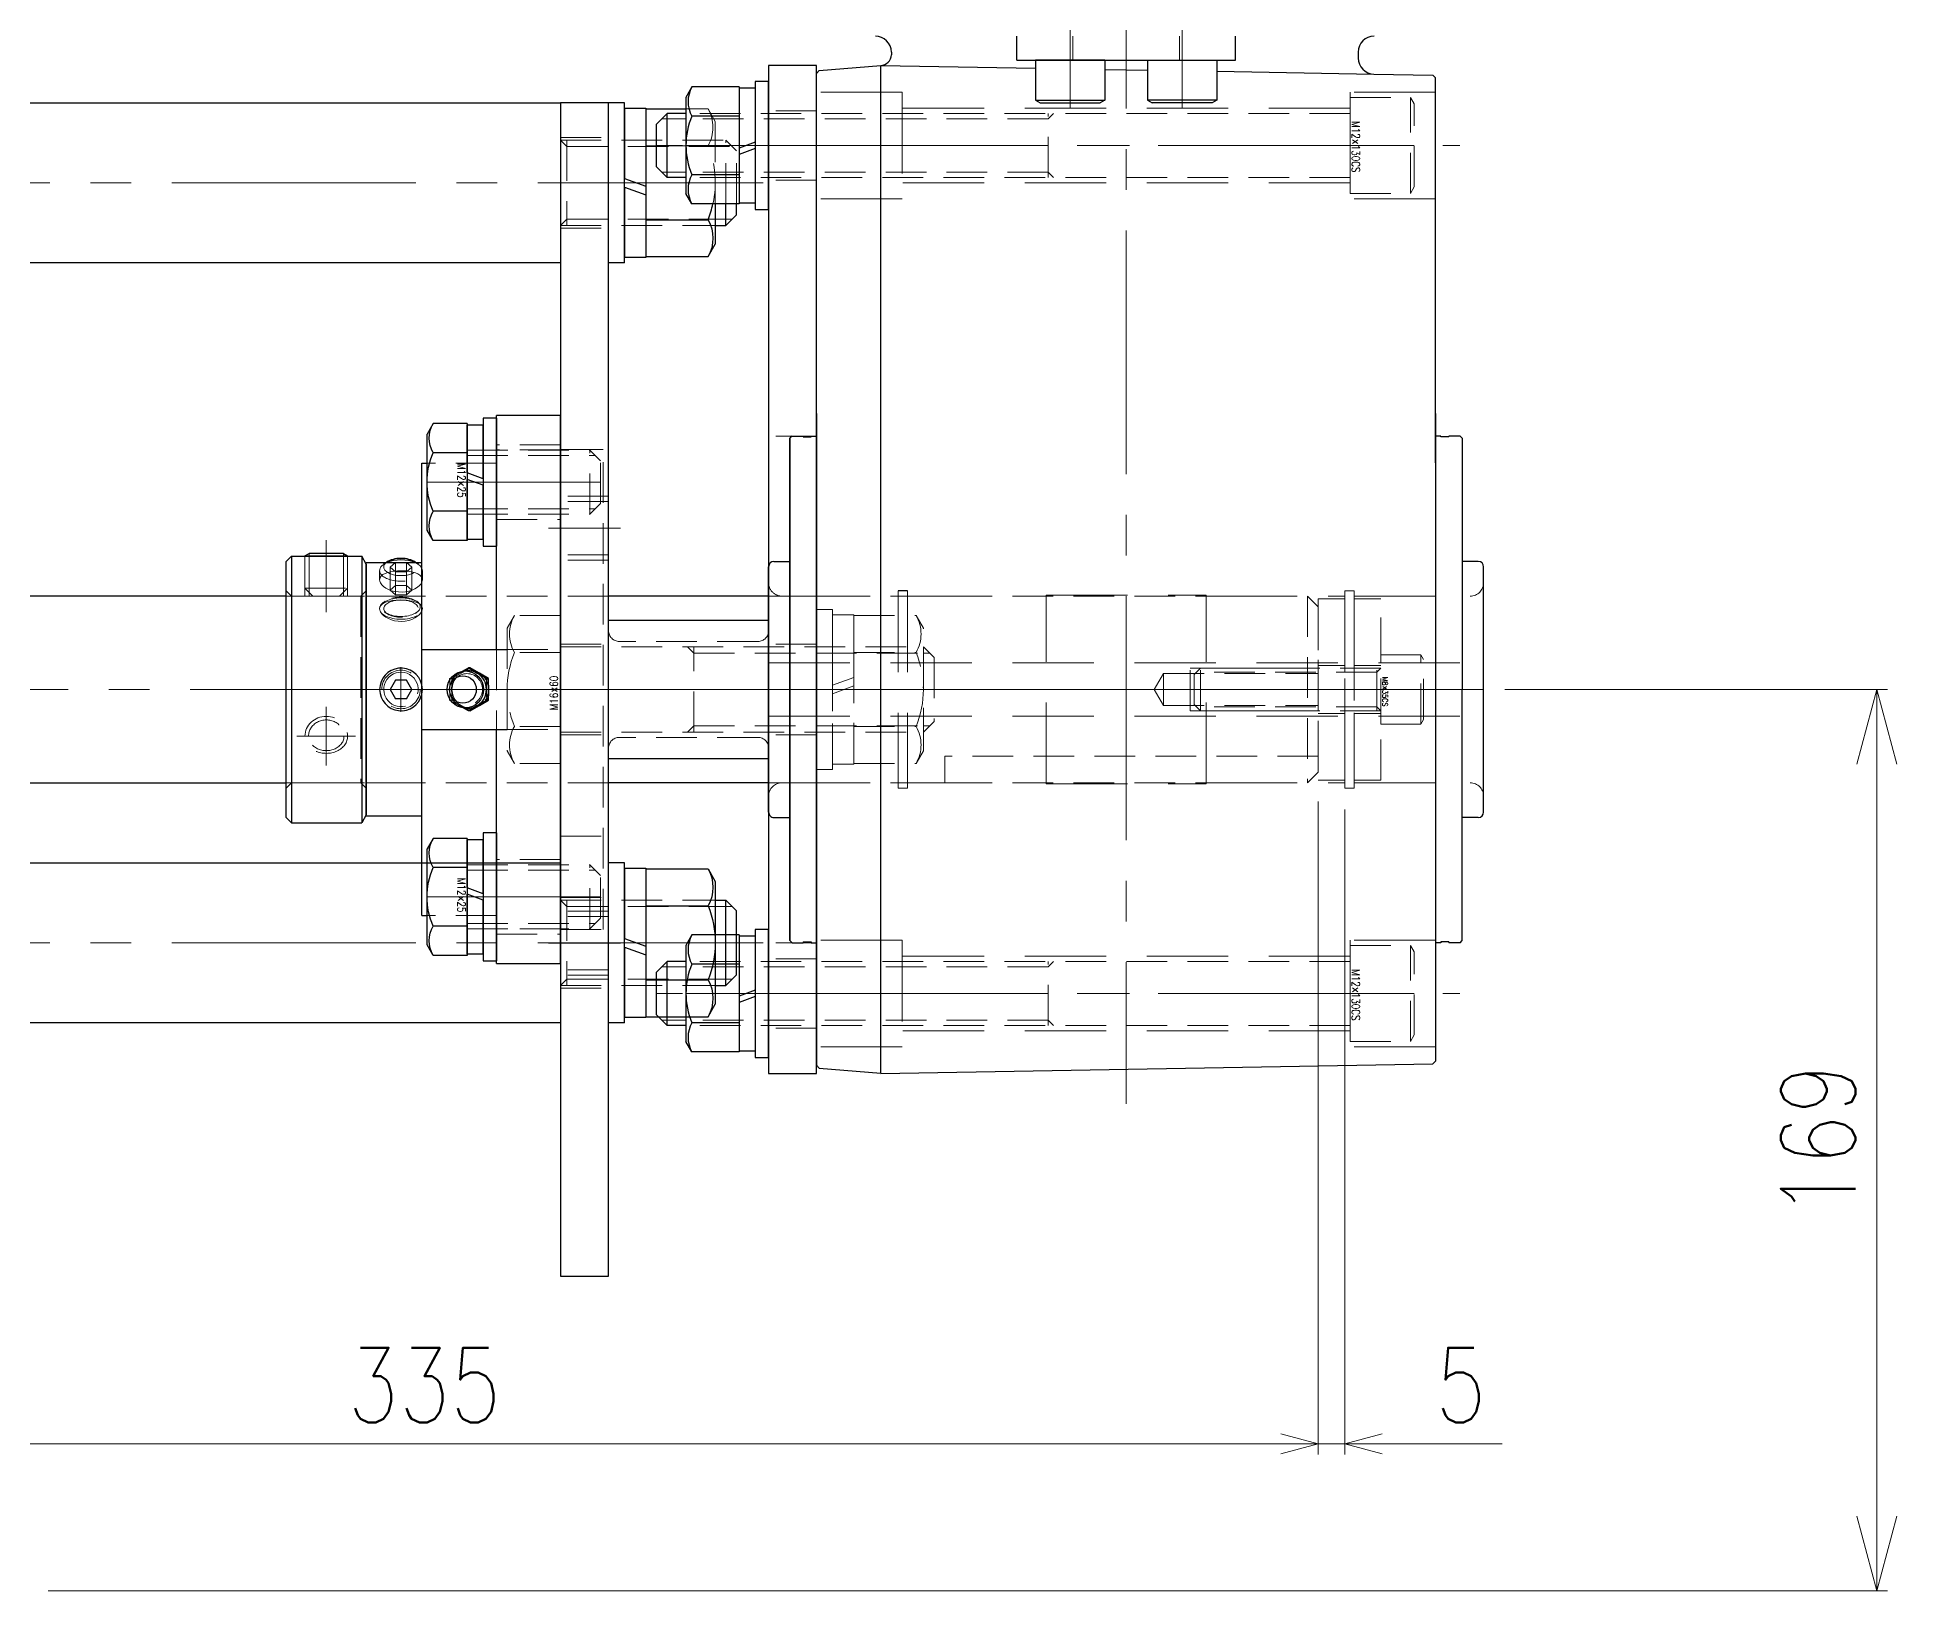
# Model space of a CAD drawing. Header units: millimetres. Extents: x 0 to 38884, y -3675 to 8056.
# Drawn here: x 27838.6 to 28187.2, y 6861.7 to 7153 of the extents above; entities that cross this region are included whole.
import ezdxf

# ---------------------------------------------------------------- set-up
doc = ezdxf.new("R2010")
doc.units = ezdxf.units.MM
doc.header["$LTSCALE"] = 2.4
doc.header["$PDMODE"] = 99
doc.header["$PDSIZE"] = 1
for name, pattern in [('CENTER2', [28.575, 19.05, -3.175, 3.175, -3.175]), ('HIDDEN', [9.525, 6.35, -3.175]), ('HIDDEN2', [4.7625, 3.175, -1.5875])]:
    doc.linetypes.add(name, pattern=pattern)
for name, color, linetype, lineweight in [('01_外形線', 7, 'Continuous', 25), ('02_細線', 5, 'Continuous', 13), ('03_かくれ線', 6, 'HIDDEN2', 13), ('04_HIDDEN', 2, 'HIDDEN', 13), ('04_中心線', 1, 'CENTER2', 9), ('05_CENTER', 4, 'CENTER2', 13), ('07_寸法線', 3, 'Continuous', 9)]:
    doc.layers.add(name, color=color, linetype=linetype, lineweight=lineweight)
doc.layers.add('10_DRAFT', color=8, linetype='Continuous', lineweight=0, plot=False)
doc.styles.add('寸法用', font='simplex.shx', dxfattribs={"width": 0.8, "bigfont": '@extfont2.shx'})
doc.dimstyles.new('機械製図用', dxfattribs={"dimtxt": 3.5, "dimasz": 3.5, "dimexe": 2, "dimexo": 0, "dimgap": 1.2, "dimtad": 1, "dimdsep": 46, "dimtxsty": '寸法用', "dimblk": 'OPEN30', "dimcen": 0, "dimclrd": 256, "dimclre": 256, "dimclrt": 7, "dimazin": 2, "dimtm": 1e-09, "dimtfac": 0.75, "dimtmove": 0, "dimatfit": 3, "dimldrblk": 'OPEN30', "dimfxl": 1, "dimlwd": -1, "dimlwe": -1, "dimarcsym": 0})

# ---------------------------------------------------------------- blocks, each defined once
blk = doc.blocks.new('GM-SHYPF-RH 0.75kW、1／5～1／60、200V、60Hzb_1')
at = {"color": 0}
for p, q in [((-24, 124), (-24, 120.999397)), ((0, 125), (-23, 125)), ((23, 125), (0, 125)), ((24, 124), (24, 120.999397)), ((-47.5, 120.6), (-47.1, 121)), ((-47.5, 120.6), (-47.5, 118.5)), ((-47.35, 118.5), (-47.5, 118.5)), ((-47.35, 118.5), (-47.35, 117)), ((-47.1, 121), (0, 121)), ((47.1, 121), (0, 121)), ((47.5, 120.6), (47.1, 121)), ((47.35, 118.5), (47.5, 118.5)), ((47.35, 118.5), (47.35, 117)), ((47.5, 120.6), (47.5, 118.5)), ((-115.379293, 104.447643), (-115.186371, 115.500152)), ((-114.677646, 116), (-115.186372, 115.500076)), ((-42.493, 116), (-114.677646, 116)), ((-51.742591, 116), (69.684756, 116)), ((-47.35, 117), (-47.5, 117)), ((-47.5, 117), (-47.5, 116)), ((47.35, 117), (47.5, 117)), ((47.5, 117), (47.5, 116)), ((69.684756, 116), (70.193405, 115.500152)), ((72.000007, 12), (70.193405, 115.500152)), ((-119.499533, 101.5), (-118.378836, 101.5)), ((-115.896084, 75), (-115.379293, 104.447643)), ((-117.999533, 78.5), (-122.499533, 78.5)), ((-117.999533, 37.5), (-117.999533, 78.5)), ((-117.999533, 62), (-117.999533, 75)), ((-117.999533, 75), (-110.499534, 75)), ((-110.499534, 75), (-109.999534, 74.133876)), ((-110.499534, 75), (-110.499534, 62)), ((-109.999534, 74.133876), (-109.999534, 62.86593)), ((-110.499535, 62.000001), (-109.999534, 62.86593)), ((-117.999533, 62), (-110.499535, 62)), ((-116.264623, 54), (-116.124227, 62)), ((-117.999533, 54), (-117.999533, 41)), ((-117.999533, 54), (-110.499535, 54)), ((-110.499535, 53.999999), (-109.999534, 53.13407)), ((-110.499534, 41), (-110.499534, 54)), ((-109.999534, 41.866124), (-109.999534, 53.13407)), ((-110.499534, 41), (-109.999534, 41.866124)), ((-117.999533, 41), (-110.499534, 41)), ((-117.0017, 12), (-116.492766, 41)), ((-117.999533, 37.5), (-122.499533, 37.5)), ((-119.499533, 14), (-118.993277, 14)), ((-18.5, 16.999863), (-18.5, 15.249863)), ((-116.043129, 0.497148), (-117.0017, 12)), ((72.000007, 12), (-117.0017, 12)), ((70.999679, 0.496546), (71.95825, 11.999397)), ((-116.043129, 0.497148), (-115.503484, 0.000602)), ((-42.493, 0), (-115.502829, 0)), ((-51.742591, 0), (69.684756, 0)), ((-47.5, -1), (-47.5, 0)), ((47.497452, 0), (70.460033, 0)), ((47.497452, 0), (69.916633, 0)), ((47.5, -1), (47.5, 0)), ((70.999679, 0.496546), (70.460033, 0)), ((-47.35, -1), (-47.5, -1)), ((-47.5, -4.6), (-47.5, -2.5)), ((-47.35, -2.5), (-47.5, -2.5)), ((-47.35, -2.5), (-47.35, -1)), ((47.35, -1), (47.5, -1)), ((47.35, -2.5), (47.35, -1)), ((47.35, -2.5), (47.5, -2.5)), ((47.5, -4.6), (47.5, -2.5)), ((-47.5, -4.6), (-47.1, -5)), ((0, -5), (-47.1, -5)), ((-47.1, -5), (0, -5)), ((-24, -8.000137), (-24, -5)), ((0, -5), (47.1, -5)), ((47.1, -5), (0, -5)), ((24, -8.000137), (24, -5)), ((47.5, -4.6), (47.1, -5)), ((0, -9.000137), (-23, -9.000137)), ((23, -9.000137), (0, -9.000137))]:
    blk.add_line(p, q, dxfattribs=at)
for centre, radius, start, end in [((-23, 124), 1, 90, 180), ((23, 124), 1, 0, 90), ((-119.499533, 104.5), 3, 180, 270), ((-118.378836, 104.5), 3, 270, 359), ((-119.499533, 11), 3, 90, 180), ((-118.993277, 12), 2, 0, 90), ((-23, -8.000137), 1, 180, 270), ((23, -8.000137), 1, 270, 0)]:
    blk.add_arc(centre, radius, start, end, dxfattribs=at)
at = {"layer": '04_HIDDEN', "color": 0}
for p, q in [((-17.5, 100.75), (-17.5, 122.5)), ((-5, -9.000137), (-5, 125)), ((5, -9.000068), (5, 125.000068)), ((17.5, 100.75), (17.5, 122.5)), ((17.5, 121), (-17.5, 121)), ((-112.000018, 115.999398), (-112.000018, 99.999398)), ((-92.000018, 115.999398), (-92.000018, 99.999398)), ((46.999982, 115.999398), (46.999982, 99.999398)), ((66.999982, 115.999398), (66.999982, 99.999398)), ((-112.000018, 99.999398), (-92.000018, 99.999398)), ((-109.000018, 99.999398), (-109.000018, 15.999398)), ((-95.000018, 99.999398), (-95.000018, 15.999398)), ((-18.5, 100.75), (18.5, 100.75)), ((-18.5, 99), (-18.5, 100.75)), ((-18.5, 99), (18.5, 99)), ((-17.5, 73), (-17.5, 99)), ((17.5, 73), (17.5, 99)), ((18.5, 99), (18.5, 100.75)), ((46.999982, 99.999398), (66.999982, 99.999398)), ((49.999982, 99.999398), (49.999982, 15.999398)), ((63.999982, 99.999398), (63.999982, 15.999398)), ((17.7, 73), (-17.7, 73)), ((-17.7, 42.999863), (-17.7, 73)), ((17.7, 42.999863), (17.7, 73)), ((-117.99956, 68), (-122.49956, 68)), ((-117.99956, 48), (-122.49956, 48)), ((17.7, 42.999863), (-17.7, 42.999863)), ((-17.5, 16.999863), (-17.5, 42.999863)), ((17.5, 16.999863), (17.5, 42.999863)), ((-112.000018, 15.999398), (-112.000018, -0.000602)), ((-112.000018, 15.999398), (-92.000018, 15.999398)), ((-92.000018, 15.999398), (-92.000018, -0.000602)), ((-18.5, 16.999863), (18.5, 16.999863)), ((-18.5, 15.249863), (18.5, 15.249863)), ((-17.5, -6.500137), (-17.5, 15.249863)), ((17.5, -6.500137), (17.5, 15.249863)), ((18.5, 16.999863), (18.5, 15.249863)), ((46.999982, 15.999398), (46.999982, -0.000602)), ((46.999982, 15.999398), (66.999982, 15.999398)), ((66.999982, 15.999398), (66.999982, -0.000602))]:
    blk.add_line(p, q, dxfattribs=at)
for centre, start, end in [((-20, 122.5), 0, 90), ((20, 122.5), 90, 180), ((-20, -6.500137), 270, 0), ((20, -6.500137), 180, 270)]:
    blk.add_arc(centre, 2.5, start, end, dxfattribs=at)
at = {"layer": '05_CENTER', "color": 0}
for p, q in [((-102, -4.543409), (-102, 120.542205)), ((57, -4.543409), (57, 120.542205)), ((-109.085492, 68.5), (-141.095102, 68.5)), ((-360.376687, 58), (77.680915, 58)), ((-109.072482, 47.5), (-141.095102, 47.5))]:
    blk.add_line(p, q, dxfattribs=at)
at = {"layer": '10_DRAFT'}
blk.add_line((0, -9.000137), (0, 125), dxfattribs=at)
blk = doc.blocks.new('_Open30')
at = {"color": 0, "linetype": 'ByBlock', "lineweight": -2}
for p, q in [((-1, 0.268), (0, 0)), ((0, 0), (-1, -0.268)), ((0, 0), (-1, 0))]:
    blk.add_line(p, q, dxfattribs=at)
blk = doc.blocks.new('*D1100')
at = {"layer": '07_寸法線', "transparency": 16777216}
for p, q in [((28078.71, 7009.72), (28078.71, 6887.3)), ((27743.71, 7006.93), (27743.71, 6887.3)), ((27750.71, 6889.3), (28071.71, 6889.3))]:
    blk.add_line(p, q, dxfattribs=at)
at = {"layer": 'Defpoints', "color": 0, "transparency": 16777216}
for p in [(28078.71, 7013.72), (27743.71, 7010.93), (28078.71, 6889.3)]:
    blk.add_point(p, dxfattribs=at)
at = {"layer": '07_寸法線', "transparency": 16777216, "xscale": 7, "yscale": 7, "zscale": 7, "rotation": 180}
blk.add_blockref('_Open30', (27743.71, 6889.3), dxfattribs=at)
at = {"layer": '07_寸法線', "transparency": 16777216, "xscale": 7, "yscale": 7, "zscale": 7}
blk.add_blockref('_Open30', (28078.71, 6889.3), dxfattribs=at)
at = {"layer": '07_寸法線', "color": 7, "transparency": 16777216, "insert": (27911.21, 6900.3), "char_height": 14, "attachment_point": 5, "style": '寸法用'}
blk.add_mtext('335', dxfattribs=at)
blk = doc.blocks.new('*D1101')
at = {"layer": '07_寸法線', "transparency": 16777216}
for p, q in [((28083.71, 7008.22), (28083.71, 6887.3)), ((28078.71, 6956.15), (28078.71, 6887.3)), ((28071.71, 6889.3), (28064.71, 6889.3)), ((28078.71, 6889.3), (28083.71, 6889.3)), ((28090.71, 6889.3), (28113.18, 6889.3))]:
    blk.add_line(p, q, dxfattribs=at)
at = {"layer": 'Defpoints', "color": 0, "transparency": 16777216}
for p in [(28083.71, 7012.22), (28078.71, 6960.15), (28083.71, 6889.3)]:
    blk.add_point(p, dxfattribs=at)
at = {"layer": '07_寸法線', "transparency": 16777216, "xscale": 7, "yscale": 7, "zscale": 7}
blk.add_blockref('_Open30', (28078.71, 6889.3), dxfattribs=at)
at = {"layer": '07_寸法線', "transparency": 16777216, "xscale": 7, "yscale": 7, "zscale": 7, "rotation": 180}
blk.add_blockref('_Open30', (28083.71, 6889.3), dxfattribs=at)
at = {"layer": '07_寸法線', "color": 7, "transparency": 16777216, "insert": (28105.45, 6900.3), "char_height": 14, "attachment_point": 5, "style": '寸法用'}
blk.add_mtext('5', dxfattribs=at)
blk = doc.blocks.new('*D1118')
at = {"layer": '07_寸法線', "transparency": 16777216}
for p, q in [((28113.71, 7030.72), (28185.4, 7030.72)), ((28183.4, 7016.72), (28183.4, 6875.72)), ((27840.71, 6861.72), (28185.4, 6861.72))]:
    blk.add_line(p, q, dxfattribs=at)
at = {"layer": 'Defpoints', "color": 0, "transparency": 16777216}
for p in [(28109.71, 7030.72), (27836.71, 6861.72), (28183.4, 6861.72)]:
    blk.add_point(p, dxfattribs=at)
at = {"layer": '07_寸法線', "transparency": 16777216, "xscale": 14, "yscale": 14, "zscale": 14}
for p, rotation in [((28183.4, 7030.72), 90), ((28183.4, 6861.72), 270)]:
    blk.add_blockref('_Open30', p, dxfattribs=dict(at, rotation=rotation))
at = {"layer": '07_寸法線', "color": 7, "transparency": 16777216, "insert": (28172.4, 6946.22), "char_height": 14, "attachment_point": 5, "rotation": 90, "style": '寸法用'}
blk.add_mtext('169', dxfattribs=at)

msp = doc.modelspace()

# ---------------------------------------------------------------- linework, layer by layer
for p, q in [((27885.3122, 7048.219), (27823.1122, 7048.219)), ((27975.7122, 7048.219), (27945.7122, 7048.219)), ((27823.1122, 7013.2186), (27885.3122, 7013.2186)), ((27975.7122, 7013.2187), (27945.7122, 7013.2187))]:
    msp.add_line(p, q)
for points in [[(27975.7122, 7147.719), (27975.7122, 6958.719), (27984.7122, 6958.719), (27984.7122, 7147.719)], [(27973.2122, 7120.7191), (27975.7122, 7120.7191), (27975.7122, 7144.7191), (27973.2122, 7144.7191)], [(27786.7122, 7140.719), (27936.7122, 7140.719), (27936.7122, 7110.719), (27786.7122, 7110.719)], [(27945.7122, 6920.719), (27945.7122, 7140.719), (27936.7122, 7140.719), (27936.7122, 6920.719)], [(27975.7122, 7017.719), (27945.7122, 7017.719), (27945.7122, 7043.719), (27975.7122, 7043.719)], [(27973.2122, 6961.7191), (27975.7122, 6961.7191), (27975.7122, 6985.7191), (27973.2122, 6985.7191)]]:
    msp.add_lwpolyline(points, close=True)
for points in [[(27967.7122, 7117.719), (27967.7122, 7121.7494)], [(27969.7122, 7119.719), (27969.7122, 7121.7494)], [(27965.7122, 7117.719), (27967.7122, 7117.719)], [(27967.7122, 7117.719), (27969.7122, 7119.719)]]:
    msp.add_lwpolyline(points)
at = {"transparency": 33554534}
msp.add_lwpolyline([(27786.7122, 6998.219), (27936.7122, 6998.219), (27936.7122, 6968.219), (27786.7122, 6968.219)], close=True, dxfattribs=at)
for points in [[(27965.7122, 6991.219), (27967.7122, 6991.219)], [(27967.7122, 6991.219), (27969.7122, 6989.219)], [(27967.7122, 6975.219), (27967.7122, 6991.219)], [(27969.7122, 6977.219), (27969.7122, 6989.219)], [(27965.7122, 6975.219), (27967.7122, 6975.219)], [(27967.7122, 6975.219), (27969.7122, 6977.219)]]:
    msp.add_lwpolyline(points, dxfattribs=at)
at = {"layer": '01_外形線'}
for points in [[(27961.3494, 7143.6887), (27960.2122, 7141.7191)], [(27960.2122, 7141.7191), (27960.2122, 7123.7191)], [(27970.2122, 7143.6887), (27961.3494, 7143.6887)], [(27970.2122, 7143.6887), (27970.2122, 7121.7494)], [(27970.2122, 7143.4691), (27970.2122, 7132.2272)], [(27973.2122, 7143.4691), (27970.2122, 7143.4691)], [(27973.2122, 7143.4691), (27973.2122, 7133.3191)], [(27945.7122, 7110.719), (27945.7122, 7140.719)], [(27948.7122, 7140.719), (27945.7122, 7140.719)], [(27948.7122, 7110.719), (27948.7122, 7140.719)], [(27948.7122, 7139.719), (27948.7122, 7126.519)], [(27948.7122, 7139.719), (27952.7122, 7139.719)], [(27952.7122, 7139.719), (27952.7122, 7125.0632)], [(27952.7122, 7139.5754), (27952.7122, 7111.8626)], [(27952.7122, 7139.5754), (27960.2122, 7139.5754)], [(27956.7116, 7138.7191), (27954.7116, 7136.7191)], [(27956.7116, 7126.7191), (27956.7116, 7138.7191)], [(27960.2122, 7138.7191), (27956.7116, 7138.7191)], [(27970.2122, 7138.2039), (27961.3494, 7138.2039)], [(27954.7116, 7128.7191), (27954.7116, 7136.7191)], [(27952.7122, 7132.6472), (27954.7116, 7132.6472)], [(27973.2122, 7133.3191), (27970.2122, 7132.2272)], [(27973.2122, 7132.1191), (27970.2122, 7131.0272)], [(27970.2122, 7131.0272), (27970.2122, 7121.9691)], [(27973.2122, 7132.1191), (27973.2122, 7121.9691)], [(27956.7116, 7126.7191), (27954.7116, 7128.7191)], [(27948.7122, 7126.519), (27952.7122, 7125.0632)], [(27948.7122, 7124.919), (27948.7122, 7111.719)], [(27948.7122, 7124.919), (27952.7122, 7123.4632)], [(27960.2122, 7126.7191), (27956.7116, 7126.7191)], [(27970.2122, 7127.2342), (27961.3494, 7127.2342)], [(27952.7122, 7123.4632), (27952.7122, 7111.719)], [(27961.3494, 7121.7494), (27960.2122, 7123.7191)], [(27970.2122, 7121.7494), (27961.3494, 7121.7494)], [(27965.7122, 7121.7494), (27965.7122, 7114.219)], [(27970.2122, 7121.9691), (27973.2122, 7121.9691)], [(27952.7122, 7118.7908), (27964.3517, 7118.7908)], [(27964.3517, 7111.8626), (27965.7122, 7114.219)], [(27948.7122, 7110.719), (27945.7122, 7110.719)], [(27952.7122, 7111.719), (27948.7122, 7111.719)], [(27952.7122, 7111.8626), (27964.3517, 7111.8626)], [(27924.7122, 7038.219), (27924.7122, 7082.1099)], [(27936.7122, 7082.1099), (27924.7122, 7082.1099)], [(27936.7122, 6979.3282), (27936.7122, 7082.1099)], [(27912.8494, 7080.5796), (27911.7122, 7078.6099)], [(27911.7122, 7060.6099), (27911.7122, 7078.6099)], [(27919.2122, 7080.5796), (27912.8494, 7080.5796)], [(27919.2122, 7080.5796), (27919.2122, 7058.6403)], [(27919.2122, 7071.3018), (27919.2122, 7080.3599)], [(27919.2122, 7080.3599), (27922.2122, 7080.3599)], [(27924.7122, 7081.6099), (27922.2122, 7081.6099)], [(27922.2122, 7081.6099), (27922.2122, 7057.6099)], [(27922.2122, 7070.2099), (27922.2122, 7080.3599)], [(27924.7122, 7081.6099), (27924.7122, 7057.6099)], [(27919.2122, 7075.0947), (27912.8494, 7075.0947)], [(27910.7122, 6988.319), (27910.7122, 7073.119)], [(27910.7122, 7073.119), (27911.7122, 7073.119)], [(27922.2122, 7070.2099), (27919.2122, 7071.3018)], [(27919.2122, 7058.8599), (27919.2122, 7070.1018)], [(27922.2122, 7069.0099), (27919.2122, 7070.1018)], [(27922.2122, 7058.8599), (27922.2122, 7069.0099)], [(27919.2122, 7064.1251), (27912.8494, 7064.1251)], [(27912.8494, 7058.6403), (27911.7122, 7060.6099)], [(27919.2122, 7058.6403), (27912.8494, 7058.6403)], [(27922.2122, 7058.8599), (27919.2122, 7058.8599)], [(27922.2122, 7057.6099), (27924.7122, 7057.6099)], [(27886.3122, 7055.719), (27885.3122, 7054.719)], [(27885.3122, 7006.719), (27885.3122, 7054.719)], [(27886.3122, 7055.719), (27899.4462, 7055.719)], [(27886.3122, 7055.719), (27886.3122, 7005.719)], [(27888.8122, 7055.7763), (27889.579, 7056.219)], [(27888.8122, 7055.7763), (27896.8122, 7055.7763)], [(27888.8122, 7055.719), (27888.8122, 7055.7763)], [(27896.0454, 7056.219), (27889.579, 7056.219)], [(27896.0454, 7056.219), (27896.8122, 7055.7763)], [(27896.8122, 7055.719), (27896.8122, 7055.7763)], [(27900.3122, 7054.219), (27899.4462, 7055.719)], [(27899.4462, 7055.719), (27899.4462, 7005.719)], [(27900.3122, 7006.994), (27900.3122, 7054.444)], [(27910.7122, 7054.444), (27900.3122, 7054.444)], [(27900.3122, 7054.219), (27900.3122, 7007.219)], [(27903.9491, 7054.444), (27903.5462, 7054.1592)], [(27904.1725, 7054.602), (27903.9491, 7054.444)], [(27909.6753, 7054.444), (27909.4519, 7054.602)], [(27910.0782, 7054.1592), (27909.6753, 7054.444)], [(27910.7122, 7038.219), (27926.7122, 7038.219)], [(27918.3196, 7034.1291), (27919.4428, 7034.7605)], [(27919.4428, 7034.7605), (27921.1119, 7033.7501)], [(27919.7579, 7034.7605), (27919.4428, 7034.7605)], [(27921.5356, 7033.7501), (27919.7579, 7034.7605)], [(27921.1119, 7033.7501), (27922.8896, 7032.7398)], [(27923.2047, 7032.7398), (27921.5356, 7033.7501)], [(27905.8018, 7032.469), (27904.7915, 7030.719)], [(27904.7915, 7030.719), (27905.8018, 7028.969)], [(27907.8226, 7032.469), (27905.8018, 7032.469)], [(27908.8329, 7030.719), (27907.8226, 7032.469)], [(27907.8226, 7028.969), (27908.8329, 7030.719)], [(27915.9417, 7030.719), (27915.9456, 7031.2474)], [(27915.986, 7032.5327), (27915.996, 7032.7398)], [(27915.996, 7032.7398), (27916.2448, 7032.8942)], [(27922.8896, 7032.7398), (27922.8674, 7032.2481), (27922.8502, 7031.7498), (27922.8392, 7031.2361), (27922.8353, 7030.719)], [(27922.8353, 7030.719), (27922.8356, 7030.5754), (27922.8407, 7030.1038), (27922.8518, 7029.6354), (27922.8896, 7028.6983)], [(27923.2047, 7032.7398), (27922.8896, 7032.7398)], [(27923.259, 7030.719), (27923.2587, 7030.8627), (27923.2536, 7031.3343), (27923.2426, 7031.8027), (27923.2047, 7032.7398)], [(27923.2047, 7028.6983), (27923.227, 7029.19), (27923.2441, 7029.6883), (27923.2552, 7030.202), (27923.259, 7030.719)], [(27907.8226, 7028.969), (27905.8018, 7028.969)], [(27915.996, 7028.6983), (27915.9858, 7028.9084)], [(27916.2403, 7028.5467), (27915.996, 7028.6983)], [(27918.3215, 7027.3079), (27917.6651, 7027.688)], [(27919.4428, 7026.6776), (27918.3215, 7027.3079)], [(27921.1119, 7027.688), (27919.4428, 7026.6776)], [(27919.7579, 7026.6776), (27919.4428, 7026.6776)], [(27919.7579, 7026.6776), (27921.5356, 7027.688)], [(27922.8896, 7028.6983), (27921.1119, 7027.688)], [(27921.5356, 7027.688), (27923.2047, 7028.6983)], [(27923.2047, 7028.6983), (27922.8896, 7028.6983)], [(27910.7122, 7023.219), (27926.7122, 7023.219)], [(27924.7122, 6979.3282), (27924.7122, 7023.219)], [(27886.3122, 7005.719), (27885.3122, 7006.719)], [(27886.3122, 7005.719), (27899.4462, 7005.719)], [(27900.3122, 7007.219), (27899.4462, 7005.719)], [(27900.3122, 7006.994), (27910.7122, 7006.994)], [(27912.8494, 7002.7978), (27911.7122, 7000.8282)], [(27919.2122, 7002.7978), (27912.8494, 7002.7978)], [(27919.2122, 7002.7978), (27919.2122, 6980.8585)], [(27919.2122, 6993.5201), (27919.2122, 7002.5782)], [(27919.2122, 7002.5782), (27922.2122, 7002.5782)], [(27924.7122, 7003.8282), (27922.2122, 7003.8282)], [(27922.2122, 7003.8282), (27922.2122, 6979.8282)], [(27922.2122, 6992.4282), (27922.2122, 7002.5782)], [(27924.7122, 7003.8282), (27924.7122, 6979.8282)], [(27911.7122, 6982.8282), (27911.7122, 7000.8282)], [(27919.2122, 6997.313), (27912.8494, 6997.313)], [(27922.2122, 6992.4282), (27919.2122, 6993.5201)], [(27919.2122, 6981.0782), (27919.2122, 6992.3201)], [(27922.2122, 6991.2282), (27919.2122, 6992.3201)], [(27910.7122, 6988.319), (27911.7122, 6988.319)], [(27922.2122, 6981.0782), (27922.2122, 6991.2282)], [(27919.2122, 6986.3434), (27912.8494, 6986.3434)], [(27961.3494, 6984.6887), (27960.2122, 6982.7191)], [(27970.2122, 6984.6887), (27961.3494, 6984.6887)], [(27970.2122, 6984.6887), (27970.2122, 6962.7494)], [(27970.2122, 6984.4691), (27970.2122, 6973.2272)], [(27973.2122, 6984.4691), (27970.2122, 6984.4691)], [(27973.2122, 6984.4691), (27973.2122, 6974.3191)], [(27912.8494, 6980.8585), (27911.7122, 6982.8282)], [(27922.2122, 6981.0782), (27919.2122, 6981.0782)], [(27960.2122, 6982.7191), (27960.2122, 6964.7191)], [(27919.2122, 6980.8585), (27912.8494, 6980.8585)], [(27922.2122, 6979.8282), (27924.7122, 6979.8282)], [(27924.7122, 6979.3282), (27936.7122, 6979.3282)], [(27956.7116, 6979.7191), (27954.7116, 6977.7191)], [(27954.7116, 6969.7191), (27954.7116, 6977.7191)], [(27956.7116, 6967.7191), (27956.7116, 6979.7191)], [(27960.2122, 6979.7191), (27956.7116, 6979.7191)], [(27970.2122, 6979.2039), (27961.3494, 6979.2039)], [(27973.2122, 6974.3191), (27970.2122, 6973.2272)], [(27973.2122, 6973.1191), (27970.2122, 6972.0272)], [(27970.2122, 6972.0272), (27970.2122, 6962.9691)], [(27973.2122, 6973.1191), (27973.2122, 6962.9691)], [(27956.7116, 6967.7191), (27954.7116, 6969.7191)], [(27960.2122, 6967.7191), (27956.7116, 6967.7191)], [(27970.2122, 6968.2342), (27961.3494, 6968.2342)], [(27961.3494, 6962.7494), (27960.2122, 6964.7191)], [(27970.2122, 6962.7494), (27961.3494, 6962.7494)], [(27970.2122, 6962.9691), (27973.2122, 6962.9691)]]:
    msp.add_lwpolyline(points, dxfattribs=at)
for points in [[(27961.3494, 7143.6887, 0.26794908), (27961.3494, 7138.2039)], [(27961.3494, 7138.2039, 0.20733158), (27961.3494, 7127.2342)], [(27961.3494, 7127.2342, 0.26794908), (27961.3494, 7121.7494)], [(27964.3517, 7118.7908, -0.26794907), (27964.3517, 7111.8626)], [(27912.8494, 7075.0947, -0.26794908), (27912.8494, 7080.5796)], [(27912.8494, 7064.1251, -0.20733158), (27912.8494, 7075.0947)], [(27912.8494, 7058.6403, -0.26794908), (27912.8494, 7064.1251)], [(27910.7122, 7031.6079, 8.88819442), (27910.7122, 7029.8302)], [(27910.7122, 7029.8302, 0.11250879), (27910.7122, 7031.6079)], [(27912.8494, 6997.313, -0.26794908), (27912.8494, 7002.7978)], [(27912.8494, 6986.3434, -0.20733158), (27912.8494, 6997.313)], [(27912.8494, 6980.8585, -0.26794908), (27912.8494, 6986.3434)], [(27961.3494, 6984.6887, 0.26794908), (27961.3494, 6979.2039)], [(27961.3494, 6979.2039, 0.20733158), (27961.3494, 6968.2342)], [(27961.3494, 6968.2342, 0.26794908), (27961.3494, 6962.7494)]]:
    msp.add_lwpolyline(points, format="xyb", dxfattribs=at)
at = {"layer": '01_外形線', "transparency": 33554534}
for points in [[(27945.7122, 6968.219), (27945.7122, 6998.219)], [(27948.7122, 6998.219), (27945.7122, 6998.219)], [(27948.7122, 6968.219), (27948.7122, 6998.219)], [(27948.7122, 6997.219), (27948.7122, 6984.019)], [(27948.7122, 6997.219), (27952.7122, 6997.219)], [(27952.7122, 6997.219), (27952.7122, 6982.5632)], [(27952.7122, 6997.0754), (27952.7122, 6969.3626)], [(27952.7122, 6997.0754), (27964.3517, 6997.0754)], [(27964.3517, 6997.0754), (27965.7122, 6994.719)], [(27965.7122, 6994.719), (27965.7122, 6971.719)], [(27952.7122, 6990.1472), (27964.3517, 6990.1472)], [(27948.7122, 6984.019), (27952.7122, 6982.5632)], [(27948.7122, 6982.419), (27948.7122, 6969.219)], [(27948.7122, 6982.419), (27952.7122, 6980.9632)], [(27952.7122, 6980.9632), (27952.7122, 6969.219)], [(27952.7122, 6976.2908), (27964.3517, 6976.2908)], [(27964.3517, 6969.3626), (27965.7122, 6971.719)], [(27948.7122, 6968.219), (27945.7122, 6968.219)], [(27952.7122, 6969.219), (27948.7122, 6969.219)], [(27952.7122, 6969.3626), (27964.3517, 6969.3626)]]:
    msp.add_lwpolyline(points, dxfattribs=at)
for points in [[(27964.3517, 6997.0754, -0.26794907), (27964.3517, 6990.1472)], [(27964.3517, 6990.1472, -0.19636667), (27964.3517, 6976.2908)], [(27964.3517, 6976.2908, -0.26794907), (27964.3517, 6969.3626)]]:
    msp.add_lwpolyline(points, format="xyb", dxfattribs=at)
at = {"layer": '01_外形線'}
msp.add_arc((27947.391, 7125.719), 18.3212, 337.780749, 347.486559, dxfattribs=at)
for centre, major_axis, ratio, start_param, end_param in [((27906.8122, 7053.0045), (-4, 0), 0.5, 3.94508398, 5.47969398), ((27906.8122, 7053.6687), (-3.233, 0), 0.5, 3.75707236, 5.6677056), ((27919.3885, 7030.719), (0, -3.5), 0.98480775, 2.61799388, 3.29293182), ((27919.3885, 7030.719), (0, -3.5), 0.98480775, 1.57079633, 2.61799388), ((27919.3885, 7030.719), (0, -3.5), 0.98480775, 0.52359878, 1.57079633), ((27919.3885, 7030.719), (0, -3.5), 0.98480775, 6.13184614, 6.80678408)]:
    msp.add_ellipse(centre, major_axis=major_axis, ratio=ratio, start_param=start_param, end_param=end_param, dxfattribs=at)
for centre, major_axis in [((27918.8745, 7030.719), (0, 3.46)), ((27918.4056, 7030.719), (0, 2.56))]:
    msp.add_ellipse(centre, major_axis=major_axis, ratio=0.98480775, dxfattribs=at)
at = {"layer": '02_細線'}
for points in [[(27960.2122, 7137.7191), (27955.7116, 7137.7191)], [(27960.2122, 7127.7191), (27955.7116, 7127.7191)], [(27965.7122, 7118.919), (27968.9122, 7118.919)], [(27889.579, 7055.719), (27889.579, 7056.219)], [(27896.0454, 7055.719), (27896.0454, 7056.219)], [(27960.2122, 6978.7191), (27955.7116, 6978.7191)], [(27960.2122, 6968.7191), (27955.7116, 6968.7191)]]:
    msp.add_lwpolyline(points, dxfattribs=at)
msp.add_lwpolyline([(27909.935, 7029.8823, 3.73205081), (27907.649, 7027.5962)], format="xyb", dxfattribs=at)
at = {"layer": '02_細線', "transparency": 33554534}
for points in [[(27965.7122, 6990.019), (27968.9122, 6990.019)], [(27965.7122, 6976.419), (27968.9122, 6976.419)]]:
    msp.add_lwpolyline(points, dxfattribs=at)
at = {"layer": '03_かくれ線'}
for p, q in [((27984.7122, 7139.219), (27975.7122, 7139.219)), ((27936.7122, 7134.219), (27945.7122, 7134.219)), ((27984.7122, 7126.219), (27975.7122, 7126.219)), ((27936.7122, 7117.219), (27945.7122, 7117.219)), ((27936.7122, 7075.719), (27945.7122, 7075.719)), ((27984.7122, 7078.219), (27975.7122, 7078.219)), ((27945.7122, 7066.9415), (27936.7122, 7066.9415)), ((27945.7122, 7065.9415), (27936.7122, 7065.9415)), ((27945.7122, 7055.9415), (27936.7122, 7055.9415)), ((27945.7122, 7054.9415), (27936.7122, 7054.9415)), ((27945.7122, 7048.219), (27885.3122, 7048.219)), ((27975.7122, 7048.219), (28076.71, 7048.219)), ((28076.71, 7048.219), (28076.71, 7013.219)), ((28078.71, 7046.219), (28076.71, 7048.219)), ((28078.71, 7015.219), (28078.71, 7046.219)), ((27936.7122, 7039.219), (27945.7122, 7039.219)), ((27973.7122, 7039.719), (27947.7122, 7039.719)), ((27984.7122, 7039.219), (27975.7122, 7039.219)), ((28049.71, 7033.719), (28047.9782, 7030.719)), ((28049.71, 7027.719), (28049.71, 7033.719)), ((28049.71, 7033.719), (28078.71, 7033.719)), ((28054.71, 7034.719), (28078.71, 7034.719)), ((28054.71, 7026.719), (28054.71, 7034.719)), ((28078.71, 7035.219), (28083.71, 7035.219)), ((28085.4622, 7035.219), (28090.4622, 7035.219)), ((28047.9782, 7030.719), (28049.71, 7027.719)), ((28049.71, 7027.719), (28078.71, 7027.719)), ((28054.71, 7026.719), (28078.71, 7026.719)), ((28078.71, 7026.219), (28083.71, 7026.219)), ((28085.4622, 7026.219), (28090.4622, 7026.219)), ((27936.7122, 7022.219), (27945.7122, 7022.219)), ((27973.7122, 7021.719), (27947.7122, 7021.719)), ((27984.7122, 7022.219), (27975.7122, 7022.219)), ((28078.71, 7018.219), (28008.71, 7018.219)), ((28008.71, 7013.219), (28008.71, 7018.219)), ((27945.7122, 7013.2187), (27885.3122, 7013.2187)), ((27975.7122, 7013.2187), (28076.71, 7013.2188)), ((28076.71, 7013.219), (28078.71, 7015.219)), ((27936.7122, 7003.219), (27945.7122, 7003.219)), ((27936.7122, 6991.719), (27945.7122, 6991.719)), ((27945.7122, 6989.1597), (27936.7122, 6989.1597)), ((27945.7122, 6988.1597), (27936.7122, 6988.1597)), ((27936.7122, 6985.719), (27945.7122, 6985.719)), ((27984.7122, 6983.219), (27975.7122, 6983.219)), ((27945.7122, 6978.1597), (27936.7122, 6978.1597)), ((27984.7122, 6980.219), (27975.7122, 6980.219)), ((27945.7122, 6977.1597), (27936.7122, 6977.1597)), ((27936.7122, 6974.719), (27945.7122, 6974.719)), ((27984.7122, 6967.219), (27975.7122, 6967.219))]:
    msp.add_line(p, q, dxfattribs=at)
for points in [[(28084.7116, 7123.7191), (28084.7116, 7141.7191)], [(28084.7116, 7141.7191), (28096.0116, 7141.7191)], [(28096.0116, 7141.7191), (28096.7116, 7140.5066)], [(28096.0116, 7123.7191), (28096.0116, 7141.7191)], [(27960.2122, 7139.5754), (27964.3517, 7139.5754)], [(28084.7116, 7138.7191), (27960.2122, 7138.7191)], [(27964.3517, 7139.5754), (27965.7122, 7137.219)], [(28028.1298, 7126.7191), (28028.1298, 7138.7191)], [(28028.1298, 7137.7191), (28029.1298, 7138.7191)], [(28096.7116, 7124.9315), (28096.7116, 7140.5066)], [(28028.1298, 7137.7191), (27960.2122, 7137.7191)], [(27965.7122, 7137.219), (27965.7122, 7121.7494)], [(27937.9122, 7132.519), (27936.7122, 7133.719)], [(27936.7122, 7133.719), (27967.7122, 7133.719)], [(27937.9122, 7133.719), (27937.9122, 7117.719)], [(27937.9122, 7132.519), (27968.9122, 7132.519)], [(27954.7116, 7132.6472), (27964.3517, 7132.6472)], [(27967.7122, 7133.719), (27969.7122, 7131.719)], [(27967.7122, 7121.7494), (27967.7122, 7133.719)], [(27969.7122, 7121.7494), (27969.7122, 7131.719)], [(28028.1298, 7127.7191), (27960.2122, 7127.7191)], [(28028.1298, 7127.7191), (28029.1298, 7126.7191)], [(28084.7116, 7126.7191), (27960.2122, 7126.7191)], [(28096.0116, 7123.7191), (28096.7116, 7124.9315)], [(28084.7116, 7123.7191), (28096.0116, 7123.7191)], [(27937.9122, 7118.919), (27936.7122, 7117.719)], [(27936.7122, 7117.719), (27965.7122, 7117.719)], [(27937.9122, 7118.919), (27965.7122, 7118.919)], [(27919.2122, 7075.6099), (27942.2122, 7075.6099)], [(27936.7122, 7076.6099), (27924.7122, 7076.6099)], [(27936.7122, 7075.6126), (27924.7122, 7075.6126)], [(27944.7122, 7075.719), (27936.7122, 7075.719)], [(27942.2122, 7075.6099), (27944.2122, 7073.6099)], [(27942.2122, 7063.6099), (27942.2122, 7075.6099)], [(27944.7122, 6985.719), (27944.7122, 7075.719)], [(27924.7122, 7073.119), (27911.7122, 7073.119)], [(27919.2122, 7074.6099), (27943.2122, 7074.6099)], [(27944.2122, 7065.6099), (27944.2122, 7073.6099)], [(27919.2122, 7064.6099), (27943.2122, 7064.6099)], [(27942.2122, 7063.6099), (27944.2122, 7065.6099)], [(27919.2122, 7063.6099), (27942.2122, 7063.6099)], [(27924.7122, 7062.6099), (27936.7122, 7062.6099)], [(27888.8122, 7055.719), (27888.8122, 7048.219)], [(27889.579, 7048.219), (27889.579, 7055.719)], [(27896.0454, 7048.219), (27896.0454, 7055.719)], [(27896.8122, 7048.219), (27896.8122, 7055.719)], [(27904.7915, 7053.6687), (27905.8018, 7054.5437)], [(27907.8226, 7054.5437), (27905.8018, 7054.5437)], [(27905.8018, 7048.4636), (27905.8018, 7054.5437)], [(27907.8226, 7054.5437), (27908.8329, 7053.6687)], [(27907.8226, 7048.4636), (27907.8226, 7054.5437)], [(27902.8122, 7053.0045), (27902.8122, 7051.2636)], [(27906.8122, 7052.9714), (27906.1461, 7052.9516), (27905.4989, 7052.8924), (27904.8895, 7052.7934), (27904.3338, 7052.6546), (27903.8435, 7052.474), (27903.4363, 7052.2541), (27903.1233, 7051.9945), (27902.9149, 7051.7011), (27902.8196, 7051.3823), (27902.8122, 7051.2657)], [(27902.8122, 7051.2657), (27902.836, 7051.044), (27902.9635, 7050.6996), (27903.1963, 7050.3568), (27903.5309, 7050.0263), (27903.9556, 7049.722), (27904.4667, 7049.4532), (27905.0444, 7049.2351), (27905.6743, 7049.0783), (27906.3372, 7048.9897), (27907.0058, 7048.9747), (27907.6689, 7049.0314), (27908.3033, 7049.157), (27908.8963, 7049.3445), (27909.4358, 7049.589), (27909.9023, 7049.8775), (27910.2856, 7050.2021), (27910.5706, 7050.5467), (27910.7468, 7050.897), (27910.8119, 7051.2424), (27910.8122, 7051.2654)], [(27904.7915, 7049.3386), (27904.7915, 7053.6687)], [(27905.8018, 7052.7937), (27904.7915, 7053.6687)], [(27907.8226, 7052.7937), (27905.8018, 7052.7937)], [(27910.8122, 7051.2654), (27910.7636, 7051.5678), (27910.6065, 7051.8693), (27910.3441, 7052.1395), (27909.9852, 7052.3748), (27909.5327, 7052.5739), (27909.0041, 7052.7331), (27908.4084, 7052.8522), (27907.7666, 7052.9305), (27907.2929, 7052.9611), (27906.8122, 7052.9714)], [(27908.8329, 7053.6687), (27907.8226, 7052.7937)], [(27908.8329, 7049.3386), (27908.8329, 7053.6687)], [(27910.8122, 7051.265), (27910.8122, 7053.0045)], [(27886.3122, 7048.219), (27885.3122, 7049.219)], [(27886.3122, 7048.219), (27886.3122, 7013.219)], [(27886.3122, 7048.219), (27899.3122, 7048.219)], [(27888.8122, 7049.719), (27896.8122, 7049.719)], [(27890.3122, 7048.219), (27888.8122, 7049.719)], [(27895.3122, 7048.219), (27896.8122, 7049.719)], [(27899.3122, 7048.219), (27900.3122, 7049.219)], [(27899.3122, 7048.219), (27899.3122, 7013.219)], [(27900.3122, 7048.219), (27910.7122, 7048.219)], [(27902.8122, 7045.8745), (27902.8678, 7046.1944), (27903.031, 7046.4847), (27903.298, 7046.7388), (27903.6598, 7046.9548), (27904.1151, 7047.1338), (27904.6458, 7047.2734), (27905.2463, 7047.3757), (27905.8929, 7047.4412), (27906.5561, 7047.4708), (27907.2267, 7047.4669), (27907.872, 7047.4303), (27908.4879, 7047.3605), (27909.062, 7047.2549), (27909.5746, 7047.1124), (27910.0211, 7046.9264), (27910.3773, 7046.6998), (27910.6322, 7046.4321), (27910.7264, 7046.2697)], [(27903.8593, 7047.2506), (27903.5462, 7047.0292)], [(27904.7915, 7049.3386), (27905.8018, 7050.2136)], [(27905.8018, 7048.4636), (27904.7915, 7049.3386)], [(27905.8018, 7050.2136), (27907.8226, 7050.2136)], [(27907.8226, 7048.4636), (27905.8018, 7048.4636)], [(27907.8226, 7050.2136), (27908.8329, 7049.3386)], [(27908.8329, 7049.3386), (27907.8226, 7048.4636)], [(27910.0782, 7047.0292), (27909.7651, 7047.2506)], [(27910.7169, 7045.4219), (27910.5458, 7045.1062), (27910.2619, 7044.7604), (27909.8792, 7044.4269), (27909.4129, 7044.1246), (27908.8626, 7043.8628), (27908.2528, 7043.6601), (27907.6037, 7043.5291), (27906.9311, 7043.4745), (27906.2711, 7043.4995), (27905.6264, 7043.5989), (27905.0179, 7043.7677), (27904.4584, 7043.9964), (27903.9528, 7044.2814), (27903.5266, 7044.6045), (27903.1883, 7044.9571), (27902.9535, 7045.3202), (27902.8479, 7045.6016), (27902.8122, 7045.8745)], [(27903.8593, 7045.1626), (27904.1725, 7044.9412)], [(27909.4519, 7044.9412), (27909.7651, 7045.1626)], [(27910.8122, 7045.8745), (27910.7916, 7045.6682), (27910.7305, 7045.4563), (27910.7169, 7045.4219)], [(27910.7264, 7046.2697), (27910.7781, 7046.1284), (27910.8122, 7045.8745)], [(27928.0727, 7044.5754), (27926.7122, 7042.219)], [(27936.7122, 7044.5754), (27928.0727, 7044.5754)], [(27936.7122, 7016.8626), (27936.7122, 7044.5754)], [(27984.7122, 7045.719), (27984.7122, 7015.719)], [(27987.7122, 7045.719), (27984.7122, 7045.719)], [(27987.7122, 7045.719), (27987.7122, 7015.719)], [(27987.7122, 7031.519), (27987.7122, 7044.719)], [(27991.7122, 7044.719), (27987.7122, 7044.719)], [(27991.7122, 7032.9749), (27991.7122, 7044.719)], [(27991.7122, 7016.8626), (27991.7122, 7044.5754)], [(27991.7122, 7044.5754), (28003.3517, 7044.5754)], [(28003.3517, 7044.5754), (28004.7122, 7042.219)], [(27926.7122, 7042.219), (27926.7122, 7019.219)], [(28004.7122, 7019.219), (28004.7122, 7042.219)], [(27924.7122, 7038.219), (27924.7122, 7023.219)], [(27926.7122, 7038.219), (27936.7122, 7038.219)], [(27936.7122, 7037.6472), (27928.0727, 7037.6472)], [(27936.7122, 7038.719), (28004.7122, 7038.719)], [(27961.7122, 7037.519), (27960.5122, 7038.719)], [(27961.7122, 7022.719), (27961.7122, 7038.719)], [(27961.7122, 7037.519), (28004.7122, 7037.519)], [(27991.7122, 7037.6472), (28003.3517, 7037.6472)], [(28004.7122, 7038.719), (28006.7122, 7036.719)], [(28004.7122, 7038.719), (28004.7122, 7022.719)], [(28004.7122, 7037.519), (28005.9122, 7037.519)], [(28006.7122, 7036.719), (28006.7122, 7024.719)], [(28090.4622, 7024.219), (28090.4622, 7037.219)], [(28090.4622, 7037.219), (28097.9622, 7037.219)], [(28097.9622, 7024.219), (28097.9622, 7037.219)], [(28097.9622, 7037.219), (28098.4622, 7036.353)], [(27916.2448, 7032.8942), (27917.6651, 7033.7501)], [(27918.0888, 7033.7501), (27916.3111, 7032.7398)], [(27917.6651, 7033.7501), (27918.3196, 7034.1291)], [(27919.7579, 7034.7605), (27918.0888, 7033.7501)], [(28056.6622, 7034.719), (28055.4622, 7033.519)], [(28055.4622, 7027.919), (28055.4622, 7033.519)], [(28089.7122, 7033.969), (28055.9122, 7033.969)], [(28056.6622, 7026.719), (28056.6622, 7034.719)], [(28090.4622, 7034.719), (28056.6622, 7034.719)], [(28089.7122, 7026.719), (28089.7122, 7034.719)], [(28089.7122, 7033.969), (28090.4622, 7034.719)], [(28098.4622, 7025.0851), (28098.4622, 7036.353)], [(27915.9858, 7028.9084), (27915.9737, 7029.19), (27915.9566, 7029.6883), (27915.9455, 7030.202), (27915.9417, 7030.719)], [(27915.9456, 7031.2474), (27915.9471, 7031.3343), (27915.9581, 7031.8027), (27915.986, 7032.5327)], [(27916.3111, 7032.7398), (27915.996, 7032.7398)], [(27916.3111, 7032.7398), (27916.3333, 7032.2481), (27916.3505, 7031.7498), (27916.3615, 7031.2361), (27916.3654, 7030.719)], [(27916.3654, 7030.719), (27916.3651, 7030.5754), (27916.36, 7030.1038), (27916.3489, 7029.6354), (27916.3111, 7028.6983)], [(27987.7122, 7030.719), (27984.7122, 7030.719)], [(27987.7122, 7031.519), (27991.7122, 7032.9749)], [(27987.7122, 7029.919), (27991.7122, 7031.3749)], [(27991.7122, 7030.719), (27987.7122, 7030.719)], [(27987.7122, 7016.719), (27987.7122, 7029.919)], [(27991.7122, 7016.719), (27991.7122, 7031.3749)], [(28004.7122, 7030.719), (27991.7122, 7030.719)], [(27916.3111, 7028.6983), (27915.996, 7028.6983)], [(27917.6651, 7027.688), (27916.2403, 7028.5467)], [(27916.3111, 7028.6983), (27918.0888, 7027.688)], [(27918.0888, 7027.688), (27919.7579, 7026.6776)], [(28056.6622, 7026.719), (28055.4622, 7027.919)], [(28089.7122, 7027.469), (28055.9122, 7027.469)], [(28090.4622, 7026.719), (28056.6622, 7026.719)], [(28089.7122, 7027.469), (28090.4622, 7026.719)], [(27926.7122, 7023.219), (27936.7122, 7023.219)], [(27936.7122, 7023.7908), (27928.0727, 7023.7908)], [(27961.7122, 7023.919), (27960.5122, 7022.719)], [(27961.7122, 7023.919), (28004.7122, 7023.919)], [(27991.7122, 7023.7908), (28003.3517, 7023.7908)], [(28004.7122, 7022.719), (28006.7122, 7024.719)], [(28004.7122, 7023.919), (28005.9122, 7023.919)], [(28090.4622, 7024.219), (28097.9622, 7024.219)], [(28097.9622, 7024.219), (28098.4622, 7025.0851)], [(27936.7122, 7022.719), (28004.7122, 7022.719)], [(27928.0727, 7016.8626), (27926.7122, 7019.219)], [(27936.7122, 7016.8626), (27928.0727, 7016.8626)], [(27987.7122, 7016.719), (27991.7122, 7016.719)], [(27991.7122, 7016.8626), (28003.3517, 7016.8626)], [(28003.3517, 7016.8626), (28004.7122, 7019.219)], [(27886.3122, 7013.219), (27885.3122, 7012.219)], [(27886.3122, 7013.219), (27899.3122, 7013.219)], [(27899.3122, 7013.219), (27900.3122, 7012.219)], [(27900.3122, 7013.219), (27910.7122, 7013.219)], [(27987.7122, 7015.719), (27984.7122, 7015.719)], [(27936.7122, 6998.8282), (27924.7122, 6998.8282)], [(27919.2122, 6997.8282), (27942.2122, 6997.8282)], [(27919.2122, 6996.8282), (27943.2122, 6996.8282)], [(27942.2122, 6997.8282), (27944.2122, 6995.8282)], [(27942.2122, 6985.8282), (27942.2122, 6997.8282)], [(27944.2122, 6987.8282), (27944.2122, 6995.8282)], [(27924.7122, 6988.319), (27911.7122, 6988.319)], [(27919.2122, 6986.8282), (27943.2122, 6986.8282)], [(27919.2122, 6985.8282), (27942.2122, 6985.8282)], [(27936.7122, 6985.8255), (27924.7122, 6985.8255)], [(27924.7122, 6984.8282), (27936.7122, 6984.8282)], [(27936.7122, 6985.719), (27944.7122, 6985.719)], [(27942.2122, 6985.8282), (27944.2122, 6987.8282)], [(28084.7116, 6964.7191), (28084.7116, 6982.7191)], [(28084.7116, 6982.7191), (28096.0116, 6982.7191)], [(28096.0116, 6982.7191), (28096.7116, 6981.5066)], [(28096.0116, 6964.7191), (28096.0116, 6982.7191)], [(28096.7116, 6965.9315), (28096.7116, 6981.5066)], [(28084.7116, 6979.7191), (27960.2122, 6979.7191)], [(28028.1298, 6978.7191), (27960.2122, 6978.7191)], [(28028.1298, 6967.7191), (28028.1298, 6979.7191)], [(28028.1298, 6978.7191), (28029.1298, 6979.7191)], [(28028.1298, 6968.7191), (27960.2122, 6968.7191)], [(28084.7116, 6967.7191), (27960.2122, 6967.7191)], [(28028.1298, 6968.7191), (28029.1298, 6967.7191)], [(28084.7116, 6964.7191), (28096.0116, 6964.7191)], [(28096.0116, 6964.7191), (28096.7116, 6965.9315)]]:
    msp.add_lwpolyline(points, dxfattribs=at)
for points in [[(27964.3517, 7139.5754, -0.26794907), (27964.3517, 7132.6472)], [(27928.0727, 7044.5754, 0.26794907), (27928.0727, 7037.6472)], [(28003.3517, 7037.6472, 0.26794907), (28003.3517, 7044.5754)], [(27928.0727, 7037.6472, 0.19636666), (27928.0727, 7023.7908)], [(28003.3517, 7023.7908, 0.19636667), (28003.3517, 7037.6472)], [(27928.0727, 7023.7908, 0.26794907), (27928.0727, 7016.8626)], [(28003.3517, 7016.8626, 0.26794907), (28003.3517, 7023.7908)]]:
    msp.add_lwpolyline(points, format="xyb", dxfattribs=at)
for points in [[(28078.71, 7013.719), (28083.71, 7013.719), (28083.71, 7047.719), (28078.71, 7047.719)], [(28085.4622, 7013.719), (28090.4622, 7013.719), (28090.4622, 7047.719), (28085.4622, 7047.719)]]:
    msp.add_lwpolyline(points, close=True, dxfattribs=at)
at = {"layer": '03_かくれ線', "transparency": 33554534}
for points in [[(27937.9122, 6990.019), (27936.7122, 6991.219)], [(27936.7122, 6991.219), (27965.7122, 6991.219)], [(27937.9122, 6991.219), (27937.9122, 6975.219)], [(27937.9122, 6990.019), (27965.7122, 6990.019)], [(27937.9122, 6976.419), (27936.7122, 6975.219)], [(27936.7122, 6975.219), (27965.7122, 6975.219)], [(27937.9122, 6976.419), (27965.7122, 6976.419)]]:
    msp.add_lwpolyline(points, dxfattribs=at)
at = {"layer": '03_かくれ線'}
msp.add_circle((27906.8122, 7030.719), 3.6165, dxfattribs=at)
for centre, radius, start, end in [((27947.391, 7125.719), 18.3212, 347.486559, 22.219251), ((27947.7122, 7041.719), 2, 180, 270), ((27973.7122, 7041.719), 2, 270, 0), ((27947.7122, 7019.719), 2, 90, 180), ((27973.7122, 7019.719), 2, 0, 90)]:
    msp.add_arc(centre, radius, start, end, dxfattribs=at)
for centre, major_axis, ratio, start_param, end_param in [((27906.8122, 7053.0045), (-4, 0), 0.5, 5.47969398, 10.22826928), ((27906.8122, 7053.6687), (-3.233, 0), 0.5, 5.6677056, 10.04025767), ((27919.3885, 7030.719), (0, -3.5), 0.98480775, 3.66519143, 4.71238898), ((27919.3885, 7030.719), (0, -3.5), 0.98480775, 3.29293182, 3.66519143), ((27919.3885, 7030.719), (0, -3.5), 0.98480775, 4.71238898, 5.75958653), ((27919.3885, 7030.719), (0, -3.5), 0.98480775, 5.75958653, 6.13184614)]:
    msp.add_ellipse(centre, major_axis=major_axis, ratio=ratio, start_param=start_param, end_param=end_param, dxfattribs=at)
for centre, major_axis, ratio in [((27906.8122, 7045.8745), (-4, 0), 0.5), ((27906.8122, 7046.2066), (3.6165, 0), 0.5), ((27906.8122, 7045.8745), (-3.233, 0), 0.5), ((27919.1784, 7030.719), (0, 2.96), 0.98480775), ((27919.8122, 7030.719), (0, 3.5), 0.98480775)]:
    msp.add_ellipse(centre, major_axis=major_axis, ratio=ratio, dxfattribs=at)
at = {"layer": '03_かくれ線', "extrusion": (0, 0, -1)}
for major_axis, ratio, start_param, end_param in [((-4, 0), 0.92393478, 0, 3.14159265), ((3.3235, 0), 0.91393998, 3.14159265, 6.28318531), ((-4, 0), 0.80811603, 3.14159265, 6.28318531), ((-3.3235, 0), 0.81811083, 3.14159265, 6.28318531)]:
    msp.add_ellipse((27892.8122, 7021.969), major_axis=major_axis, ratio=ratio, start_param=start_param, end_param=end_param, dxfattribs=at)
at = {"layer": '04_中心線'}
for p, q in [((27993.7122, 7132.719), (27966.7122, 7132.719)), ((27726.7122, 7125.719), (27974.7122, 7125.719)), ((27934.4622, 7125.719), (27947.9622, 7125.719)), ((27947.9622, 7060.9415), (27934.4622, 7060.9415)), ((26495.71, 7030.719), (28088.71, 7030.719)), ((27934.4622, 7030.719), (27947.9622, 7030.719)), ((27980.7122, 7030.719), (27940.7122, 7030.719)), ((27993.7122, 7030.719), (27966.7122, 7030.719)), ((28076.21, 7030.719), (28086.21, 7030.719)), ((28082.9622, 7030.719), (28092.9622, 7030.719)), ((27934.4622, 6983.219), (27947.9622, 6983.219)), ((27947.9622, 6983.1301), (27934.4622, 6983.1301)), ((27993.7122, 6973.719), (27966.7122, 6973.719))]:
    msp.add_line(p, q, dxfattribs=at)
at = {"layer": '04_中心線', "transparency": 33554534}
msp.add_line((27726.7122, 6983.219), (27974.7122, 6983.219), dxfattribs=at)
at = {"layer": '04_中心線'}
for points in [[(28096.7116, 7132.7191), (27954.7116, 7132.7191)], [(27960.2122, 7132.7191), (27975.7122, 7132.7191)], [(27948.7122, 7125.719), (27945.7122, 7125.719)], [(27952.7122, 7125.719), (27948.7122, 7125.719)], [(27965.7122, 7125.719), (27952.7122, 7125.719)], [(27911.7122, 7069.6099), (27944.2122, 7069.6099)], [(27922.2122, 7069.6099), (27924.7122, 7069.6099)], [(27924.1122, 7069.6099), (27937.3122, 7069.6099)], [(27892.8122, 7058.719), (27892.8122, 7045.219)], [(27906.8122, 7034.919), (27906.8122, 7026.519)], [(27903.3122, 7030.719), (27882.3122, 7030.719)], [(27946.9322, 7030.719), (27898.0922, 7030.719)], [(27926.7122, 7030.719), (28006.7122, 7030.719)], [(28098.4622, 7030.719), (28055.4622, 7030.719)], [(27892.8122, 7027.469), (27892.8122, 7016.469)], [(27898.3122, 7021.969), (27887.3122, 7021.969)], [(27911.7122, 6991.8282), (27944.2122, 6991.8282)], [(27922.2122, 6991.8282), (27924.7122, 6991.8282)], [(27924.1122, 6991.8282), (27937.3122, 6991.8282)], [(28096.7116, 6973.7191), (27954.7116, 6973.7191)], [(27960.2122, 6973.7191), (27975.7122, 6973.7191)]]:
    msp.add_lwpolyline(points, dxfattribs=at)
at = {"layer": '04_中心線', "transparency": 33554534}
for points in [[(27948.7122, 6983.219), (27945.7122, 6983.219)], [(27952.7122, 6983.219), (27948.7122, 6983.219)], [(27965.7122, 6983.219), (27952.7122, 6983.219)]]:
    msp.add_lwpolyline(points, dxfattribs=at)
at = {"layer": '05_CENTER'}
msp.add_line((27936.7122, 7030.719), (27945.7122, 7030.719), dxfattribs=at)

# ---------------------------------------------------------------- block references
at = {"color": 4, "rotation": 270}
msp.add_blockref('GM-SHYPF-RH 0.75kW、1／5～1／60、200V、60Hzb_1', (27984.7122, 7030.719), dxfattribs=at)

# ---------------------------------------------------------------- texts
at = {"layer": '03_かくれ線', "style": '寸法用', "width": 0.8}
for s, height, rotation, p in [('M12×130CS', 1.5, 270, (28085.0116, 7137.2655)), ('M12×25', 1.5, 270, (27917.4122, 7073.1751)), ('M16×60', 1.5, 90, (27936.2122, 7026.8059)), ('M8×35CS', 1, 270, (28090.7379, 7033.1214)), ('M12×25', 1.5, 270, (27917.4122, 6995.3934)), ('M12×130CS', 1.5, 270, (28085.0116, 6978.2655))]:
    msp.add_text(s, height=height, rotation=rotation, dxfattribs=at).set_placement(p)

# ---------------------------------------------------------------- dimensions: what is measured, and where the dimension line sits
at = {"layer": '07_寸法線'}
dim = msp.add_linear_dim(base=(28183.4015, 6861.719), p1=(28109.7122, 7030.719), p2=(27836.7122, 6861.719), angle=90, dimstyle='機械製図用', override={"dimtxt": 14, "dimasz": 14, "dimexo": 4, "dimgap": 4}, dxfattribs=at)
dim.commit()
dim.dimension.update_dxf_attribs({"geometry": '*D1118', "text_midpoint": (28172.4015, 6946.219)})
for base, p1, p2, picture, middle in [((28078.71, 6889.3032), (27743.71, 7010.9344), (28078.71, 7013.719), '*D1100', (27911.21, 6900.3032)), ((28083.7122, 6889.3032), (28078.71, 6960.1503), (28083.7122, 7012.219), '*D1101', (28105.4455, 6900.3032))]:
    dim = msp.add_linear_dim(base=base, p1=p1, p2=p2, dimstyle='機械製図用', override={"dimtxt": 14, "dimasz": 7, "dimexo": 4, "dimgap": 4}, dxfattribs=at)
    dim.commit()
    dim.dimension.update_dxf_attribs({"geometry": picture, "text_midpoint": middle})

doc.saveas('drawing.dxf')
